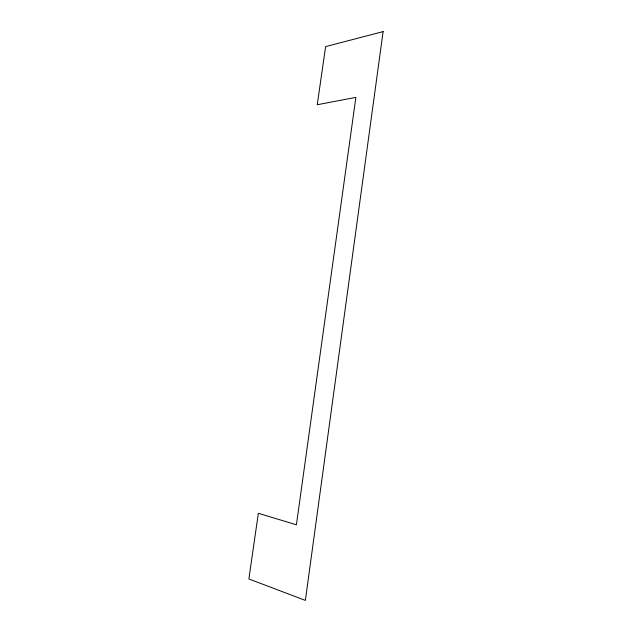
<?xml version="1.0" encoding="UTF-8"?>
<svg xmlns="http://www.w3.org/2000/svg" width="632" height="632" viewBox="0 0 632 632"><rect width="100%" height="100%" fill="white"/><g stroke="black" fill="none" stroke-linecap="round" stroke-linejoin="round"><path stroke-width="0.95" d="M383.118 31.6L305.367 600.4L248.882 578.959L258.346 513.295L296.408 524.797L355.879 97.391L317.24 104.738L325.614 46.618L383.118 31.6"/></g></svg>
